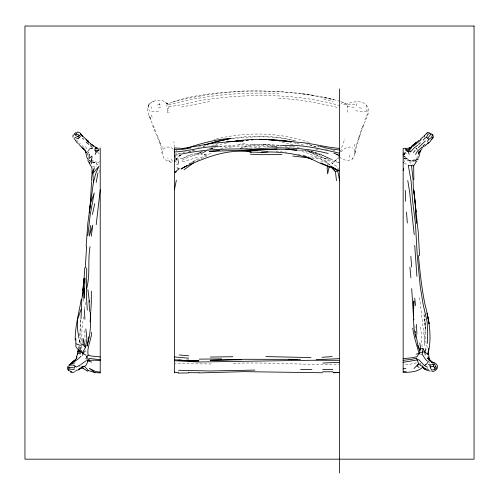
<?xml version="1.0" encoding="UTF-8"?>
<svg xmlns="http://www.w3.org/2000/svg" width="499" height="499" viewBox="0 0 499 499"><rect width="100%" height="100%" fill="white"/><g stroke="black" fill="none" stroke-linecap="round" stroke-linejoin="round"><path stroke-width="0.37" stroke-dasharray="2.5 1.87" d="M79.79 335.902L80.657 319.553M78.985 349.038L79.017 345.969L79.821 351.103M81.693 346.056L81.131 349.631M81.705 345.32L81.942 329.091L83.626 315.069M415.386 162.038L415.424 160.216L416.578 159.711M87.73 153.63L87.737 153.318L88.473 156.231M99.101 172.816L99.182 169.298M171.188 159.087C176.509 165.899 165.649 160.279 164.233 158.9C160.485 151.153 160.89 141.941 156.692 134.175M80.813 349.288L80.888 346.181M167.489 112.893L167.539 110.946C168.918 109.063 169.492 106.231 168.306 104.129L165.281 102.507L168.306 104.129M347.292 112.269L347.803 106.038L347.348 104.584L340.767 101.59M79.778 339.788L79.609 343.499L79.884 339.002L79.572 343.661M85.061 341.715L84.793 329.945M80.557 319.447L80.033 333.594L80.925 344.628M92.521 147.118L92.421 148.053L89.764 149.276L88.379 150.979M174.388 147.398L174.388 143.569L173.696 141.71M364.825 119.922L366.728 116.117L367.57 113.248C366.434 110.691 367.451 107.977 366.272 105.383M349.961 154.921L349.381 158.645M83.358 301.29L83.701 299.057M84.481 309.056L85.791 301.009M161.932 153.318L162.443 150.467L164.152 148.228C167.015 146.282 171.138 146.7 173.353 149.444M428.903 360.883L427.387 363.16L424.705 365.648L426.87 363.727L428.903 360.883L429.227 363.303M78.58 348.595L79.397 344.984M354.914 144.055L353.922 147.966M355.737 151.172L354.508 153.854C357.309 144.005 360.022 134.069 364.039 124.532C365.387 119.13 369.778 114.04 368.137 108.283C365.193 99.37 353.51 101.278 346.724 104.154L342.033 102.145M354.876 153.53L355.126 152.501M340.075 101.384C309.168 92.334 276.627 90.699 244.604 90.937C218.693 92.671 191.784 94.224 167.471 103.992L164.302 101.241C159.343 99.357 152.569 100.237 149.045 104.503L148.415 107.023L149.32 111.202M340.511 151.808L342.507 145.203M149.045 104.503C144.542 111.102 151.372 118.288 152.532 125.093C155.008 131.692 157.821 138.161 160.597 144.654L160.004 142.471M363.503 124.357L361.844 128.873M362.542 126.615C359.573 134.112 357.708 142.059 354.876 149.538M178.112 164.277L178.792 162.537L176.783 158.57L174.924 160.759L178.112 164.277L175.155 164.695M356.099 105.882L357.103 103.38M343.231 143.094L345.04 138.803M358.45 138.329L359.436 136.146M176.172 151.122L176.958 149.488M403.535 155.757L405.706 152.407L403.155 152.975M73.615 364.407L75.181 362.673M338.877 156.524L337.748 158.414L332.309 163.497L337.748 158.414L338.958 159.062M403.485 162.711L406.298 158.083L403.155 156.037L405.35 157.029L403.155 159.387M176.783 158.57L175.916 159.892L178.311 161.626L178.792 162.537M167.471 103.992L166.934 104.859L166.76 107.148L169.173 112.942M339.52 157.017C342.963 160.329 348.24 161.42 352.506 159.038C355.126 155.925 355.974 150.879 352.855 147.947M175.804 159.493L179.833 155.407L181.979 154.609M88.254 150.467L89.963 148.228M148.178 105.489L150.561 102.782M175.916 159.892L179.478 155.881L182.135 154.702M340.898 151.952L343.518 149.426L346.662 147.498L349.992 146.98L352.874 148.06M174.656 155.526L177.775 154.815L179.596 153.074L175.586 153.879M425.354 365.093L427.387 363.16L424.175 365.736M404.028 153.842L405.706 152.407M91.336 159.736C93.756 161.37 97.692 163.672 100.224 161.034M211.576 147.798L209.617 149.033L212.381 147.735M214.183 146.145L218.094 143.668L210.678 145.933M188.803 164.165L194.598 160.535L204.365 155.956L207.085 155.863L204.334 154.129L204.365 155.956M206.885 150.604L200.972 154.129L189.47 155.557L182.36 158.62L188.678 155.339L202.451 151.553M205.625 151.384L200.972 154.129L203.904 155.027L211.807 153.53M189.501 164.146L195.34 160.784L189.526 164.121M417.488 159.006L414.101 160.878L410.509 161.189L405.394 159.605L403.155 157.066C406.604 160.341 411.856 161.408 416.097 159.038L417.738 156.461L418.48 153.561L418.162 150.542M416.827 159.449L414.101 160.878L415.424 160.216L408.681 160.304L406.298 158.083L404.415 158.863M182.048 160.372L187.892 157.447L205.07 151.571M240.075 148.54C251.702 142.203 265.686 144.074 278.018 147.18M197.454 160.466L207.085 155.863M215.83 146.113L218.593 144.816L226.783 142.901M203.255 146.463L204.652 145.808M202.083 151.534L197.192 153.711L203.006 151.577M320.72 161.065L326.334 161.189L329.583 164.757L327.868 165.462L326.334 161.189L319.953 158.514L308.382 156.324M240.094 148.577C251.833 143.993 265.25 145.458 277.488 147.211M92.072 148.197L92.421 148.053L89.196 148.858L92.072 148.197L93.893 149.213M174.918 154.01L177.775 154.815L187.075 151.066M203.324 146.687L208.333 144.791M151.571 102.226L155.102 100.879M404.165 154.054L407.677 152.738M188.597 152.264L195.708 149.656M198.159 147.292L201.665 146.02M420.563 354.67L422.753 353.891M188.098 152.232L193.637 150.299M181.43 154.74L178.056 155.9L177.775 154.815M181.561 154.702L178.056 155.9L179.478 155.881M182.297 161.857L197.454 157.335M214.021 139.651L215.506 139.227M172.411 102.189C224.525 88.155 281.442 87.294 333.9 99.894L324.344 97.33M168.743 104.921C204.503 94.904 241.903 91.903 278.922 93.475M210.254 149.164L215.319 147.741M92.284 166.959L95.565 166.055L96.75 166.186M210.353 149.151L214.844 147.916M92.09 162.555L93.45 162.231L95.802 162.88L97.074 164.433L98.559 164.682M216.254 139.015C247.099 131.524 280.357 132.204 310.378 142.926M181.511 107.023L211.42 101.253M206.973 149.363L214.246 147.785M238.316 144.492L245.096 143.126M416.503 362.935L407.303 364.75L403.847 364.825M230.918 138.398C252.4 135.217 274.874 135.117 295.926 141.036C275.074 135.503 253.005 136.165 231.761 138.791M157.491 104.965L161.813 104.279M366.846 110.99L363.49 111.477L353.934 110.653M79.11 366.821L80.233 366.665M220.577 148.44L233.382 146.694M158.239 107.934L162.412 107.379M182.646 158.563L178.555 159.087L178.311 161.626M219.66 146.525C239.377 144.236 259.33 144.261 279.141 145.203M240.992 148.44L259.898 147.548M158.52 111.289L151.565 111.502M168.961 106.555C183.195 105.295 196.887 100.38 211.146 98.983C226.084 96.968 241.136 95.783 256.218 95.652C284.555 94.972 312.967 98.103 340.306 105.669M354.839 104.179L345.982 104.678L341.066 103.617M219.335 146.675C239.233 146.001 259.237 145.452 279.091 147.224M233.339 363.272C268.524 362.18 303.691 364.688 338.858 364.856M211.183 363.939L175.143 363.771M275.953 151.534L282.122 151.521M186.501 359.873L188.734 359.91M311.887 158.214L319.953 158.514L329.583 164.757M263.516 144.648L279.34 145.371M354.065 107.266L345.526 106.474M278.623 98.284C299.338 99.245 319.747 103.187 339.881 107.984M359.137 107.871L363.434 108.295M295.764 149.725L304.627 150.854M305.363 150.948L320.689 154.54L339.563 162.587M292.645 146.587L299.225 147.81M302.07 93.681L313.484 95.353M289.557 146.569L293.93 147.249M285.041 151.983L286.501 152.207M338.89 162.462L334.162 161.626L320.882 157.316L307.577 151.228M293.911 142.833L296.125 143.263M297.803 154.166L300.08 154.621M285.141 146.606L288.01 147.18M301.858 149.956L304.091 150.405M292.988 144.722L279.309 141.647M327.737 158.925L320.882 157.316L307.808 151.147M296.855 143.444L304.901 145.415M323.633 98.927L333.151 101.428M92.508 161.957L95.802 162.88L93.862 161.894L97.074 164.433M297.797 150.318L306.885 152.894L317.383 157.279M91.991 161.819L93.45 162.231M309.405 144.729L316.722 147.155M305.7 143.587L316.846 147.242M403.155 153.773L404.67 154.26L405.35 157.029L403.155 156.256M415.692 148.608L416.946 149.026L416.465 148.06L414.301 147.249M310.84 151.047L319.79 154.266L307.471 150.629L320.215 153.998L331.348 159.543L320.689 154.54M315.892 149.058L319.553 150.386M339.563 155.794L332.814 152.763L337.249 154.49L335.864 153.948L338.072 155.376M307.652 150.686L318.674 154.989L328.504 160.659L336.756 166.454L339.164 170.39M318.038 145.839L319.466 146.419M325.192 148.746L327.194 149.631M337.542 153.985L339.563 154.915M426.502 368.131L427.637 368.817M330.556 149.189L332.384 150.037M333.045 150.074L336.183 151.646M404.171 163.073L407.614 164.876M335.864 153.948L337.873 155.058M352.506 159.038L352.263 157.622M337.748 154.858L339.563 156.037M403.155 153.212L404.67 154.26M317.071 145.783L320.027 147.829M88.167 159.692L89.945 160.977M406.298 158.083L410.509 161.189L408.681 160.304L410.459 163.03L412.823 164.888M412.436 160.422L414.788 162.2M79.497 143.057L80.364 143.781M97.604 152.214L99.17 153.842M83.851 147.529L80.932 144.379M89.047 159.886L90.038 160.896M76.49 139.863L78.736 142.302M170.228 162.069L168.525 159.892L167.789 157.803M416.609 148.764L417.457 149.987M416.465 148.06L417.314 149.301M98.478 162.181L99.176 163.229M175.311 156.942L175.91 158.071L175.517 159.493L175.23 158.171M86.146 356.143L87.506 358.762M159.025 103.218L160.31 105.994M155.651 131.948L153.143 125.068M86.277 355.924L87.2 358.057M86.233 355.862L87.306 358.444M149.245 115.494L150.717 119.535M425.94 350.148C422.441 340.224 426.751 329.278 424.911 318.942L425.229 328.379L423.838 312.879M84.818 148.515L85.142 149.575M85.691 146.413L86.502 149.151M427.287 347.566L425.959 342.364L425.217 326.134L423.969 312.842M149.981 117.103L151.035 121.201M151.54 114.963L152.083 117.271M422.085 347.067L421.505 335.372L420.326 325.772M161.832 145.982L162.4 149.32M151.041 106.611L151.384 108.645M414.75 325.61L415.074 327.781M418.287 151.128L418.555 153.324L418.387 151.927M419.522 297.566L423.988 334.604L424.456 344.304M87.331 153.729L87.481 155.164M418.324 151.896L418.405 153.929M80.719 347.148L80.757 349.362"/><path stroke-width="0.75" d="M91.323 291.11L91.311 302.519L90.138 321.874M413.571 309.736L413.921 300.991L413.365 317.545L413.945 328.086L415.773 337.467M86.701 267.882L86.608 298.938L87.306 310.091M78.979 349.811L78.942 353.648L80.42 353.966L79.821 351.103L77.476 348.963L75.892 346.686L75.817 338.646M81.025 318.693L81.842 298.558L84.088 288.753L84.013 298.414L85.111 278.08M95.153 154.509L96.145 152.095L95.003 150.48L95.053 148.708L96.563 148.128L91.329 144.361L93.319 146.132L87.344 140.73M427.337 343.393L427.674 333.02L427.181 321.93L423.121 304.365L420.202 286.233L417.27 255.575L415.442 223.733L412.748 202.132L411.039 180.719L408.257 165.2L413.652 165.88L416.939 160.672M419.927 349.406L420.645 348.726L423.027 348.658L424.786 351.839L427.924 354.396L428.566 348.271M75.218 340.118C75.025 326.334 78.992 313.054 81.187 299.562M85.304 267.782L86.62 246.232M86.171 245.97L87.83 223.215L90.743 201.652L89.252 212.88L90.381 202.388L91.542 181.698M72.885 137.125L73.016 135.185L75.967 134.2L78.137 134.543L80.445 136.233L78.262 138.915L74.962 137.163M91.317 163.84L92.016 156.012L88.947 158.588L89.427 154.11M84.774 267.714L83.345 289.501L83.932 278.822L82.291 295.863M83.059 290.58L84.088 278.972L83.009 290.68M91.329 180.912L92.072 172.847L91.935 167.82L87.83 160.466M87.774 235.64L90.294 214.258L94.217 193.019L90.562 203.118L93.432 182.316L95.752 173.577L98.896 166.242L92.851 173.459L93.432 182.316M90.038 246.656C87.599 260.403 90.394 274.575 86.745 288.116M96.213 224.656L100.224 189.732M71.887 371.761L68.762 370.545L68.899 365.642C71.507 364.507 74.282 365.012 76.278 367.071L80.258 364.931M87.419 357.315L87.587 355.787L88.142 355.12C86.614 347.447 91.448 339.975 91.623 332.278M76.416 358.762L76.665 356.56M88.81 336.8L87.051 346.156C90.238 335.259 91.286 323.951 90.219 312.642M90.675 225.473L89.309 236.008L92.752 225.168L91.317 236.146M96.213 182.36L97.885 173.128M74.881 366.073L74.507 368.125L71.7 367.401L68.706 367.457M85.716 358.563L89.546 359.785L87.637 360.908L87.275 362.842L85.978 365.337L84.487 366.422L81.505 367.22L83.42 366.36M78.437 349.288L77.875 352.051L78.599 349.331M174.419 189.732L176.353 180.282M427.924 354.396C432.153 337.854 429.265 320.626 424.998 304.409C421.636 288.291 419.983 271.924 418.436 255.55M329.259 166.267L327.643 173.827L327.113 167.957L327.681 166.086M92.44 214.414L94.785 203.642M423.027 348.658L422.198 354.315L425.659 359.523L427.574 361.351M96.145 152.095L98.702 150.399L99.014 148.97L95.053 148.708M403.791 168.543L403.155 170.471M418.698 157.597L420.557 150.211M423.196 140.119L424.93 138.198L426.483 137.344L427.818 134.512L429.739 133.295L432.408 134.636L432.065 136.096L431.448 137.468L428.666 139.527L427.375 141.616M92.851 173.459L94.323 167.807L92.072 172.847M77.245 354.321L78.586 349.362M81.218 309.112L77.632 319.092L77.414 328.76L78.923 338.147M425.26 355.088L424.786 351.839L426.015 349.051M339.108 156.019L339.563 155.008M403.155 155.008L403.155 154.272M409.236 154.316L407.995 151.44C410.265 148.428 412.137 145.047 415.561 143.094L413.621 144.754M415.548 154.409L417.544 151.078L422.204 146.881M82.372 355.382L83.158 353.878L80.514 349.699M432.19 139.065L433.226 137.106L432.901 134.873L432.408 134.636M78.087 353.479L76.79 355.818L76.821 357.814L74.594 360.652M420.545 150.199L419.254 152.532L421.942 148.864M78.786 358.369L80.957 356.236M431.716 139.177L430.038 141.716L427.194 143.687L428.99 142.358L424.624 146.301M70.64 364.258L71.345 363.085L73.634 361.226M89.371 163.204L91.66 159.537M80.046 351.957L80.776 350.834M85.292 350.916L84.718 351.789L82.372 352.936L79.821 351.103M431.067 133.888L427.799 138.254L428.666 139.527M426.558 133.788L427.225 132.853L429.402 132.466M405.643 150.636L410.521 151.858L414.133 148.028L417.632 145.271M75.967 134.2L77.595 131.986L79.141 132.391L80.514 133.327L82.454 136.383L80.426 134.088M431.142 139.701L431.754 138.897M100.224 147.947L100.224 372.89L94.985 372.628L88.279 370.489L87.693 371.25L83.09 368.418L82.061 367.276M415.187 150.461L413.478 152.469M425.354 140.911L418.318 147.667M423.832 137.044L424.73 135.934M422.035 148.191L422.665 147.454M423.252 146.775L423.757 146.195M432.384 138.048L433.226 137.106M413.184 146.313L421.299 139.633M425.029 144.28L423.127 145.945M414.045 368.48L418.698 363.752L416.465 358.182L411.712 359.33L403.155 360.309M75.243 361.058L78.349 358.793M279.845 145.876C300.111 143.675 319.978 148.839 339.563 153.218L339.563 152.763M67.864 366.584L67.49 366.952L67.508 368.911L68.581 370.751M75.436 135.435L77.894 136.595L79.204 135.304M85.728 360.995L80.832 364.507M413.771 144.467L411.55 146.563L412.742 145.465M72.885 361.931L75.156 360.072L72.885 361.931L74.694 360.453M420.27 139.421L423.189 136.738M423.021 366.89C418.081 372.148 409.916 372.117 403.155 372.597L403.155 148.378L408.232 148.284L410.708 147.249M418.567 144.492L420.383 142.839M424.013 135.946L427.225 132.853M407.995 151.44L405.325 149.114L409.498 149.712L411.388 148.066M79.004 369.447L80.751 367.938L77.981 370.258M79.572 369.179L82.491 367.152M416.272 142.471L414.37 144.105L416.927 141.903M80.682 368.711L83.651 366.222M74.164 360.765L69.766 364.563L73.509 362.879L68.987 364.813M74.351 133.819L76.066 132.41M76.391 370.607L74.875 371.325M417.488 141.591L419.291 140.132M73.303 361.532L73.765 361.189M429.963 365.019L430.207 366.983L431.541 370.227L435.009 369.179L436.457 368.131L434.61 364.145L429.963 365.019L428.435 364.582M184.044 169.716L193.543 162.93M74.226 362.093L74.775 361.713M78.399 369.329L78.867 369.011M174.419 161.034L174.899 160.715M184.287 166.99L181.068 169.011L185.609 166.392M408.999 148.265L411.581 147.292M186.944 165.599L184.362 167.084C205.301 157.603 227.694 148.309 251.271 152.052L246.83 150.848M435.009 369.179L434.386 367.557L435.951 366.721M76.858 370.239L77.364 369.996M176.434 171.725L174.469 172.635L179.291 168.568L177.139 167.889M417.158 159.462L418.318 158.956L417.488 159.006M339.563 170.471L338.547 170.67L320.882 162.886M204.471 145.009L216.853 141.448L230.918 138.398C216.079 139.302 201.608 143.269 187.543 147.904M174.419 149.9L176.078 149.357L182.185 149.432L190.63 147.966M209.649 143.899L216.884 141.604L230.918 138.398M70.777 363.721L71.538 363.478M416.079 354.196L419.023 353.329L419.459 354.041M434.386 367.557L433.743 366.166L430.207 366.983M74.251 372.117L72.274 372.578L70.384 372.042M86.558 360.671C91.036 360.216 95.621 359.91 100.224 360.715M192.782 146.849L212.524 143.176L243.231 140.687M85.965 355.213L82.372 352.936L85.466 347.479L83.152 344.703L79.871 345.277L76.135 343.786M182.734 148.434L191.516 147.13M181.904 153.942C205.476 149.045 229.652 148.583 253.71 149.101C278.542 146.825 303.935 147.386 328.236 153.48M219.504 150.436L209.2 151.49C231.742 150.318 254.353 150.38 276.914 149.151L241.41 150.498L278.124 149.257L288.703 149.351L287.349 149.282L296.942 150.243L285.852 149.082M246.15 140.475L248.396 140.25M251.39 139.951L252.893 139.801M243.163 140.687L235.746 141.123C255.762 137.892 275.916 139.564 295.913 142.109C310.702 142.789 324.868 147.336 339.563 148.378M339.563 362.311L322.872 363.041M403.155 362.311L418.798 359.673C421.568 362.249 423.651 365.973 427.537 367.127M403.155 368.823L405.905 368.586M226.752 141.859L236.214 141.08M239.957 140.968L243.069 140.73M321.98 357.315L332.197 356.567M268 151.939L261.083 152.382L250.885 152.052L248.739 151.447M339.563 358.638L316.141 359.723M403.155 358.638L412.293 357.739L417.108 356.648L419.023 353.329L414.494 337.399L412.673 328.149M74.326 369.697L68.743 368.886M424.786 351.839L422.31 351.97L419.154 353.373L420.645 348.726L419.802 342.956M241.89 140.974L243.331 140.905M403.155 371.481L406.28 371.331M218.462 146.756C203.467 145.864 189.227 151.403 174.419 151.946M259.486 139.464L266.772 139.477M221.65 358.912L199.257 359.143M339.563 360.309L311.931 360.266L198.82 361.987L174.419 360.715M95.003 150.48L98.702 150.399M232.821 356.741L210.347 357.028M339.563 372.566L333.095 372.697L339.563 372.597M300.498 359.367L243.737 359.292L210.166 360.29L241.566 359.748M178.155 373.077L188.354 372.934M199.145 372.934L243.88 371.643L322.51 372.759M322.703 369.51L332.92 369.385M261.301 152.07C278.436 151.496 295.882 153.056 311.975 159.324M322.616 371.83L332.958 371.78M300.573 369.572L311.894 369.584M188.323 372.684L199.007 372.709M254.914 370.096L210.067 370.988L178.548 370.264M311.027 357.565L265.905 356.598M281.954 154.59L260.971 154.696L250.361 154.16M288.491 359.324L297.547 359.529M182.94 148.446L174.419 147.947L174.419 372.89M268.287 139.82L287.362 141.442M174.419 359.742L188.734 360.746L199.007 360.846L188.847 360.821L178.792 359.997M268.237 139.564L284.792 140.961L291.273 141.953M174.419 356.922L188.659 358.22M100.224 356.922L90.843 355.974L88.142 355.12M100.224 359.742L88.566 358.338M83.002 366.322L84.487 366.422L88.279 370.489M310.366 158.096L292.869 156.062M179.241 354.932L188.716 355.837M288.447 148.958L289.913 149.114M416.465 358.182L416.846 358.226M288.859 141.654L291.104 141.972M174.419 372.142L178.393 372.709M100.224 372.142L95.471 371.462L89.34 368.318L94.985 372.628M285.072 141.105L286.545 141.398M304.833 150.555L306.317 150.854M431.853 371.281L433.001 371.543L435.215 370.607L436.999 368.867L437.598 366.391L436.606 364.37L434.754 363.004L431.704 362.349M427.468 369.272L428.473 369.503M320.115 146.425L329.583 148.721L339.563 149.999M422.946 366.216L420.489 365.561L418.698 363.752L417.127 366.054L419.172 367.476M87.637 360.908L91.804 362.068M403.155 162.587L403.485 162.711M329.814 167.202L320.495 163.404L303.342 155.308M433.506 362.648L434.061 362.885M95.34 147.049L97.667 148.072M430.157 371.106L426.951 370.277L423.383 368L426.221 369.846M422.965 367.457L424.393 368.187M425.684 369.372L423.027 367.588L425.684 369.372L423.994 368.362L424.711 368.83M431.492 361.413L432.858 362.86L431.124 361.051L431.922 361.669M330.594 165.905L338.547 170.67L335.397 171.556L330.7 166.722M333.351 167.938L337.661 170.614L339.488 180.07M77.894 136.595L79.179 137.412M429.901 359.979L427.562 358.388L430.175 360.191M426.483 137.344L427.799 138.254M422.123 366.597L423.826 367.788M81.742 147.523L84.256 149.307L83.526 148.777M90.4 145.802L91.841 147.143M80.445 134.094L88.311 141.311L86.614 139.963M432.508 362.798L432.895 363.091M90.257 143.724L91.111 144.379M433.001 362.262L434.005 363.035M85.872 139.352L88.311 141.311M429.552 360.584L428.722 359.754M86.152 142.04L88.859 144.429M91.329 144.361L91.941 144.872M81.923 367.17L83.651 368.68L82.079 367.127M88.017 141.679L88.76 142.358M77.445 142.882L78.262 143.643M420.027 363.621L420.638 364.201M81.661 147.124L78.967 144.379M82.609 138.304L83.589 139.327M332.49 168.157L335.397 171.556L336.501 180.675M76.965 142.67L73.939 138.123M430.369 360.627L431.616 362.199M428.94 358.538L427.949 356.928L430.269 361.157M82.366 147.841L86.495 152.625L85.248 150.679L87.063 157.859L88.167 159.692M87.637 151.528L88.51 152.925M174.419 155.114L175.012 156.293M409.498 149.712L410.521 151.858M433.095 364.47L433.743 366.166M419.734 349.936L417.894 345.115L415.892 334.311M417.782 345.539L419.671 350.71M429.408 359.648L428.342 352.375M174.656 155.526L174.943 156.848M426.919 313.172L429.196 323.92L427.3 314.195M411.532 165.73L413.128 180.32L413.421 191.086M407.764 180.47L409.598 191.71L414.226 234.673M413.671 318.387L413.889 319.834M415.53 331.405L415.711 332.858M87.905 289.563L89.427 302.169M415.386 212.393L416.69 223.433M413.74 189.788L418.349 233.264L419.54 255.694M414.725 298.153L415.53 305.613M85.847 328.922L86.913 338.852L85.466 347.479L83.002 338.26L83.152 344.703M416.921 276.371L414.713 245.346M409.904 267.14L410.902 277.806M413.434 316.179L411.694 288.64M410.814 256.249L411.706 266.984M406.498 212.137L407.327 222.972M88.959 300.598L89.583 311.438M84.368 309.523L84.905 319.279M416.459 324.431L416.914 334.124M405.294 190.4L405.625 201.29M413.652 165.88L413.871 179.715M339.563 88.947L339.563 472.965M474.05 26.035L24.95 26.035L24.95 459.167L474.05 459.167L474.05 26.035M415.093 201.309L413.808 190.512L416.004 212.131L415.093 201.309"/></g></svg>
